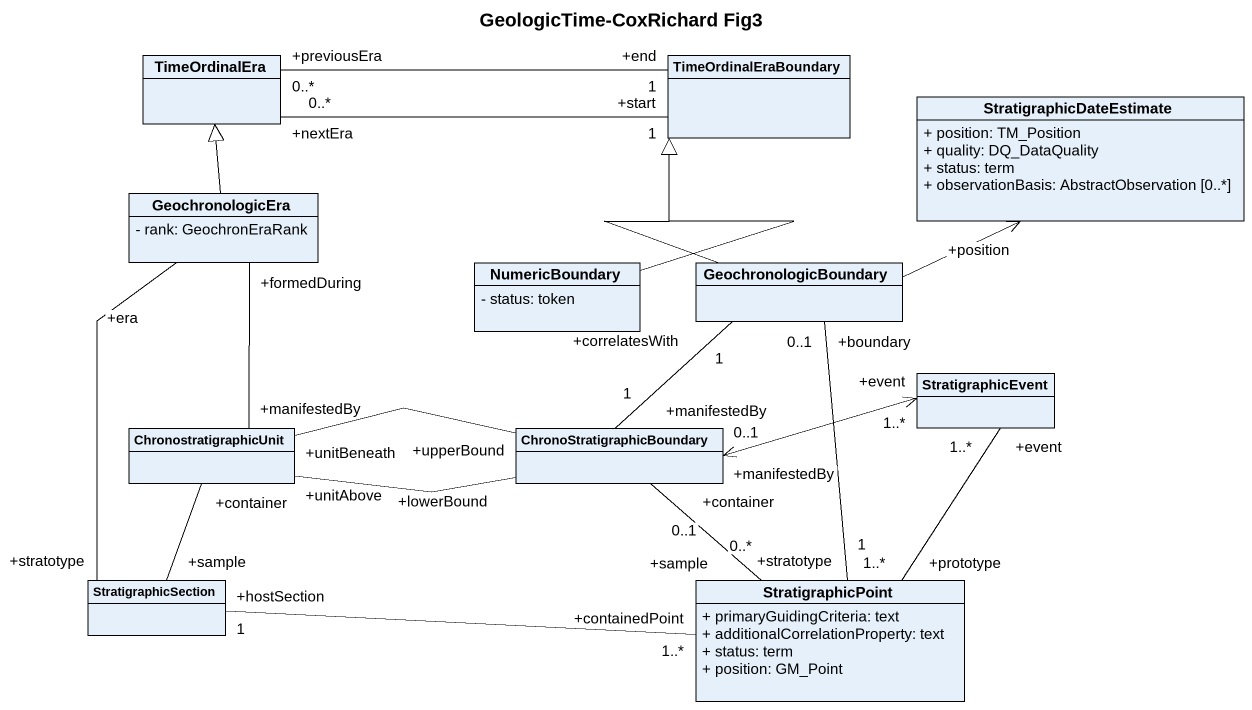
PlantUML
@startuml
title GeologicTime-CoxRichard Fig3
hide circle
hide empty members
skinparam classAttributeIconSize 0
class TimeOrdinalEra
class TimeOrdinalEraBoundary
class StratigraphicDateEstimate {
  + position: TM_Position
  + quality: DQ_DataQuality
  + status: term
  + observationBasis: AbstractObservation [0..*]
}
class GeochronologicEra {
  - rank: GeochronEraRank
}
class NumericBoundary {
  - status: token
}
class GeochronologicBoundary
class StratigraphicEvent
class ChronostratigraphicUnit
class ChronoStratigraphicBoundary
class StratigraphicSection
class StratigraphicPoint {
  + primaryGuidingCriteria: text
  + additionalCorrelationProperty: text
  + status: term
  + position: GM_Point
}
TimeOrdinalEraBoundary "+end\n1" -left- "+previousEra\n0..*" TimeOrdinalEra
TimeOrdinalEraBoundary "+start\n1" -left- "+nextEra\n0..*" TimeOrdinalEra
GeochronologicEra -up-|> TimeOrdinalEra
NumericBoundary -up-|> TimeOrdinalEraBoundary
GeochronologicBoundary -up-|> TimeOrdinalEraBoundary
GeochronologicBoundary -right-> "+position" StratigraphicDateEstimate
GeochronologicBoundary "+correlatesWith\n1" -- "+manifestedBy\n1" ChronoStratigraphicBoundary
GeochronologicBoundary "+boundary\n0..1" -- "+stratotype\n1" StratigraphicPoint
StratigraphicEvent "+event\n1..*" <-left-> "+manifestedBy\n0..1" ChronoStratigraphicBoundary
StratigraphicEvent "+event\n1..*" -- "+prototype\n1..*" StratigraphicPoint
ChronostratigraphicUnit "+manifestedBy" -up- "+formedDuring" GeochronologicEra
ChronostratigraphicUnit "+unitBeneath" -right- "+upperBound" ChronoStratigraphicBoundary
ChronostratigraphicUnit "+unitAbove" -right- "+lowerBound" ChronoStratigraphicBoundary
ChronoStratigraphicBoundary "+container\n0..1" -- "+sample\n0..*" StratigraphicPoint
StratigraphicSection "+stratotype" -up- "+era" GeochronologicEra
StratigraphicSection "+sample" -up- "+container" ChronostratigraphicUnit
StratigraphicPoint "+containedPoint\n1..*" -left- "+hostSection\n1" StratigraphicSection
@enduml
